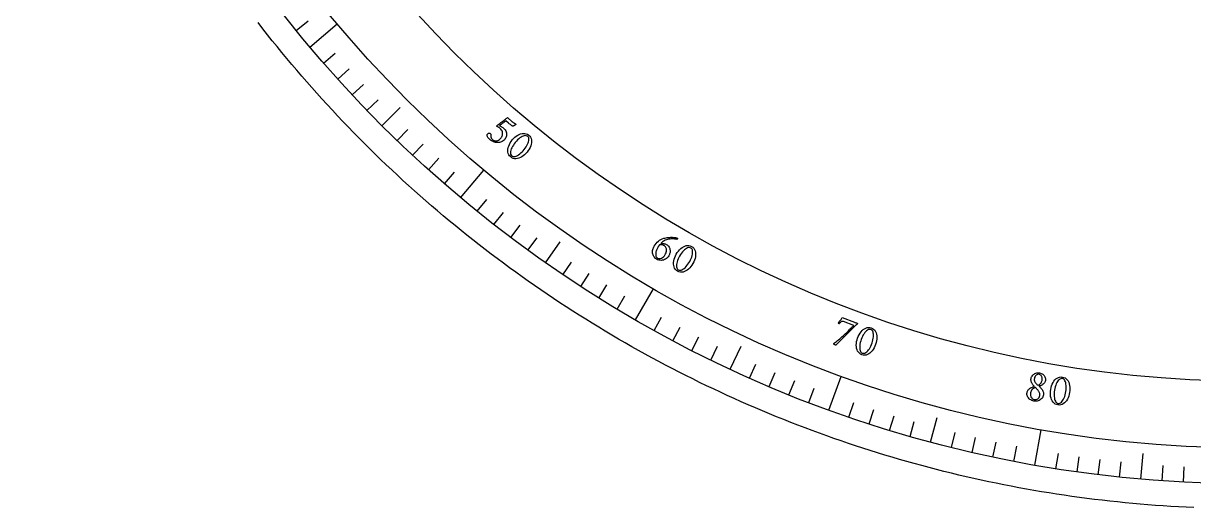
# Model space of a CAD drawing. Header units: millimetres. Extents: x -36.5 to 36.5, y -36.5 to 47.2.
# Drawn here: x -35.77 to -1.57, y -36.47 to -22.3 of the extents above; entities that cross this region are included whole.
import ezdxf

# ---------------------------------------------------------------- set-up
doc = ezdxf.new("R2010")
doc.units = ezdxf.units.MM
for name, color, linetype in [('CUT_OUTER', 1, 'Continuous'), ('ENGRAVE', 7, 'Continuous'), ('ENGRAVE_FINE', 8, 'Continuous'), ('TEXT', 5, 'Continuous')]:
    doc.layers.add(name, color=color, linetype=linetype)

msp = doc.modelspace()

# ---------------------------------------------------------------- linework, layer by layer
at = {"layer": 'CUT_OUTER'}
msp.add_lwpolyline([(-1.5672, -36.4663), (-1.791, -36.456), (-2.0146, -36.4444), (-2.2382, -36.4313), (-2.4617, -36.4169), (-2.6851, -36.4011), (-2.9084, -36.3839), (-3.1316, -36.3654), (-3.3547, -36.3455), (-3.5776, -36.3242), (-3.8004, -36.3016), (-4.0231, -36.2776), (-4.2456, -36.2522), (-4.468, -36.2255), (-4.6902, -36.1974), (-4.9122, -36.1679), (-5.134, -36.1371), (-5.3557, -36.1049), (-5.5771, -36.0714), (-5.7983, -36.0365), (-6.0193, -36.0002), (-6.2401, -35.9626), (-6.4607, -35.9237), (-6.681, -35.8834), (-6.901, -35.8417), (-7.1208, -35.7987), (-7.3403, -35.7543), (-7.5596, -35.7086), (-7.7785, -35.6615), (-7.9972, -35.6131), (-8.2156, -35.5634), (-8.4336, -35.5123), (-8.6514, -35.4599), (-8.8688, -35.4061), (-9.0859, -35.3511), (-9.3026, -35.2946), (-9.519, -35.2369), (-9.735, -35.1778), (-9.9507, -35.1174), (-10.166, -35.0557), (-10.3809, -34.9927), (-10.5954, -34.9283), (-10.8095, -34.8627), (-11.0232, -34.7957), (-11.2365, -34.7274), (-11.4494, -34.6578), (-11.6618, -34.5869), (-11.8738, -34.5147), (-12.0854, -34.4412), (-12.2965, -34.3664), (-12.5071, -34.2903), (-12.7173, -34.2129), (-12.927, -34.1342), (-13.1362, -34.0542), (-13.3449, -33.973), (-13.5531, -33.8905), (-13.7608, -33.8067), (-13.9679, -33.7216), (-14.1746, -33.6353), (-14.3807, -33.5477), (-14.5863, -33.4588), (-14.7913, -33.3687), (-14.9958, -33.2773), (-15.1997, -33.1846), (-15.403, -33.0907), (-15.6058, -32.9956), (-15.8079, -32.8992), (-16.0095, -32.8016), (-16.2105, -32.7028), (-16.4108, -32.6027), (-16.6106, -32.5014), (-16.8097, -32.3988), (-17.0081, -32.2951), (-17.206, -32.1901), (-17.4032, -32.0839), (-17.5997, -31.9766), (-17.7956, -31.868), (-17.9908, -31.7582), (-18.1853, -31.6472), (-18.3792, -31.535), (-18.5723, -31.4216), (-18.7648, -31.3071), (-18.9565, -31.1914), (-19.1475, -31.0745), (-19.3378, -30.9564), (-19.5274, -30.8372), (-19.7163, -30.7168), (-19.9044, -30.5952), (-20.0917, -30.4725), (-20.2783, -30.3486), (-20.4641, -30.2236), (-20.6492, -30.0975), (-20.8335, -29.9702), (-21.017, -29.8418), (-21.1997, -29.7123), (-21.3816, -29.5817), (-21.5627, -29.4499), (-21.743, -29.3171), (-21.9225, -29.1831), (-22.1012, -29.048), (-22.279, -28.9119), (-22.456, -28.7746), (-22.6321, -28.6363), (-22.8074, -28.4969), (-22.9818, -28.3564), (-23.1554, -28.2149), (-23.328, -28.0723), (-23.4999, -27.9286), (-23.6708, -27.7839), (-23.8408, -27.6381), (-24.0099, -27.4913), (-24.1782, -27.3435), (-24.3455, -27.1946), (-24.5119, -27.0447), (-24.6774, -26.8938), (-24.8419, -26.7419), (-25.0056, -26.589), (-25.1682, -26.435), (-25.33, -26.2801), (-25.4907, -26.1242), (-25.6505, -25.9673), (-25.8094, -25.8094), (-25.9673, -25.6505), (-26.1242, -25.4907), (-26.2801, -25.33), (-26.435, -25.1682), (-26.589, -25.0056), (-26.7419, -24.8419), (-26.8938, -24.6774), (-27.0447, -24.5119), (-27.1946, -24.3455), (-27.3435, -24.1782), (-27.4913, -24.0099), (-27.6381, -23.8408), (-27.7839, -23.6708), (-27.9286, -23.4999), (-28.0723, -23.328), (-28.2149, -23.1554), (-28.3564, -22.9818), (-28.4969, -22.8074), (-28.6363, -22.6321), (-28.7746, -22.456), (-28.9119, -22.279)], dxfattribs=at)
at = {"layer": 'ENGRAVE'}
for points in [[(-27.4014, -22.9925), (-26.5971, -22.3176)], [(-25.2932, -25.2932), (-24.7629, -24.7629)], [(-22.9925, -27.4014), (-22.3176, -26.5971)], [(-20.5168, -29.3011), (-20.0866, -28.6867)], [(-17.885, -30.9777), (-17.36, -30.0684)], [(-15.1171, -32.4186), (-14.8001, -31.7389)], [(-12.2341, -33.6128), (-11.8749, -32.6261)], [(-9.258, -34.5512), (-9.0638, -33.8267)], [(-6.2114, -35.2266), (-6.0291, -34.1925)], [(-3.1176, -35.6339), (-3.0522, -34.8867)]]:
    msp.add_lwpolyline(points, dxfattribs=at)
for radius in [35.77, 35.77, 34.72, 32.77, 32.77]:
    msp.add_circle((0, 0), radius, dxfattribs=at)
at = {"layer": 'ENGRAVE_FINE'}
for points in [[(-27.7985, -22.5108), (-27.4488, -22.2276)], [(-26.996, -23.4672), (-26.6563, -23.172)], [(-26.5823, -23.9348), (-26.2479, -23.6337)], [(-26.1605, -24.3951), (-25.8314, -24.0882)], [(-25.7308, -24.8479), (-25.4071, -24.5353)], [(-24.8479, -25.7308), (-24.5353, -25.4071)], [(-24.3951, -26.1605), (-24.0882, -25.8314)], [(-23.9348, -26.5823), (-23.6337, -26.2479)], [(-23.4672, -26.996), (-23.172, -26.6563)], [(-22.5108, -27.7985), (-22.2276, -27.4488)], [(-22.0222, -28.1871), (-21.7452, -27.8325)], [(-21.5269, -28.5672), (-21.2561, -28.2078)], [(-21.0251, -28.9385), (-20.7606, -28.5745)], [(-20.0023, -29.6547), (-19.7507, -29.2816)], [(-19.4817, -29.9992), (-19.2367, -29.6218)], [(-18.9552, -30.3347), (-18.7167, -29.9531)], [(-18.4229, -30.6609), (-18.1911, -30.2751)], [(-17.3416, -31.2851), (-17.1235, -30.8916)], [(-16.793, -31.583), (-16.5817, -31.1857)], [(-16.2392, -31.8713), (-16.0349, -31.4704)], [(-15.6805, -32.1499), (-15.4833, -31.7454)], [(-14.549, -32.6775), (-14.3659, -32.2664)], [(-13.9765, -32.9265), (-13.8006, -32.5122)], [(-13.3997, -33.1654), (-13.2311, -32.7481)], [(-12.8188, -33.3942), (-12.6576, -32.9741)], [(-11.6456, -33.8212), (-11.4991, -33.3957)], [(-11.0535, -34.0193), (-10.9145, -33.5913)], [(-10.4581, -34.207), (-10.3266, -33.7767)], [(-9.8595, -34.3843), (-9.7355, -33.9518)], [(-8.6535, -34.7075), (-8.5447, -34.2708)], [(-8.0465, -34.8532), (-7.9453, -34.4148)], [(-7.437, -34.9883), (-7.3434, -34.5482)], [(-6.8252, -35.1128), (-6.7394, -34.6711)], [(-5.5957, -35.3296), (-5.5253, -34.8852)], [(-4.9782, -35.4219), (-4.9156, -34.9763)], [(-4.3593, -35.5034), (-4.3044, -35.0567)], [(-3.739, -35.574), (-3.6919, -35.1265)], [(-2.4952, -35.6829), (-2.4638, -35.234)], [(-1.8721, -35.721), (-1.8485, -35.2716)]]:
    msp.add_lwpolyline(points, dxfattribs=at)
at = {"layer": 'TEXT'}
for points in [[(-21.7386, -25.3656), (-21.7122, -25.391), (-21.6908, -25.4177), (-21.6743, -25.4458), (-21.6628, -25.4754), (-21.6555, -25.5055), (-21.652, -25.5353), (-21.6522, -25.5649), (-21.6561, -25.5943), (-21.6634, -25.6225), (-21.6737, -25.6487), (-21.6871, -25.6729), (-21.7034, -25.695), (-21.7255, -25.7185), (-21.7494, -25.7384), (-21.7749, -25.7549), (-21.8021, -25.7678), (-21.8305, -25.7775), (-21.8593, -25.7842), (-21.8887, -25.7878), (-21.9185, -25.7884), (-21.9484, -25.7862), (-21.978, -25.7813), (-22.0072, -25.7738), (-22.036, -25.7637), (-22.064, -25.7511), (-22.0905, -25.7365), (-22.1158, -25.7197), (-22.1396, -25.7008), (-22.1495, -25.6917), (-22.1599, -25.6809), (-22.171, -25.6684), (-22.1826, -25.6541), (-22.1939, -25.6389), (-22.2037, -25.6234), (-22.2122, -25.6078), (-22.2192, -25.5919), (-22.2197, -25.5879), (-22.2199, -25.5825), (-22.2197, -25.5757), (-22.2191, -25.5675), (-22.2178, -25.5589), (-22.2154, -25.5511), (-22.2119, -25.544), (-22.2072, -25.5376), (-22.1978, -25.5284), (-22.1877, -25.5215), (-22.1768, -25.5169), (-22.1653, -25.5147), (-22.1539, -25.5146), (-22.1435, -25.5166), (-22.1341, -25.5205), (-22.1256, -25.5264), (-22.117, -25.5356), (-22.1111, -25.5458), (-22.1079, -25.557), (-22.1074, -25.5692), (-22.1081, -25.5817), (-22.1084, -25.5938), (-22.1082, -25.6056), (-22.1076, -25.617), (-22.1058, -25.6298), (-22.1024, -25.6421), (-22.0974, -25.654), (-22.0907, -25.6654), (-22.083, -25.6763), (-22.0748, -25.6863), (-22.066, -25.6956), (-22.0567, -25.7042), (-22.0428, -25.7146), (-22.0273, -25.7232), (-22.0102, -25.73), (-21.9914, -25.735), (-21.9714, -25.7375), (-21.9504, -25.7367), (-21.9284, -25.7325), (-21.9055, -25.7251), (-21.882, -25.7136), (-21.8585, -25.6974), (-21.8347, -25.6764), (-21.8109, -25.6506), (-21.7985, -25.6341), (-21.7878, -25.6155), (-21.7787, -25.595), (-21.7713, -25.5726), (-21.7665, -25.5488), (-21.765, -25.5243), (-21.7668, -25.4991), (-21.772, -25.4732), (-21.7816, -25.4472), (-21.7965, -25.4216), (-21.8168, -25.3966), (-21.8425, -25.372), (-21.8513, -25.3648), (-21.8621, -25.357), (-21.8746, -25.3486), (-21.889, -25.3396), (-21.9035, -25.3312), (-21.9163, -25.3245), (-21.9274, -25.3197), (-21.9368, -25.3166), (-21.938, -25.3151), (-21.9387, -25.313), (-21.9388, -25.3105), (-21.9383, -25.3074), (-21.9375, -25.3042), (-21.9362, -25.3012), (-21.9346, -25.2984), (-21.9326, -25.2958), (-21.9034, -25.2731), (-21.8742, -25.2504), (-21.8451, -25.2277), (-21.8159, -25.205), (-21.7872, -25.1827), (-21.7596, -25.1611), (-21.7329, -25.1403), (-21.7073, -25.1202), (-21.6833, -25.1014), (-21.6619, -25.0843), (-21.6428, -25.0689), (-21.6262, -25.0552), (-21.4846, -25.1768), (-21.4745, -25.1851), (-21.4642, -25.1933), (-21.4534, -25.2013), (-21.4424, -25.2092), (-21.4316, -25.2166), (-21.4216, -25.2233), (-21.4124, -25.2291), (-21.404, -25.2341), (-21.397, -25.2381), (-21.392, -25.241), (-21.389, -25.2427), (-21.388, -25.2433), (-21.3869, -25.2468), (-21.3858, -25.2499), (-21.3848, -25.2528), (-21.3839, -25.2554), (-21.3833, -25.2579), (-21.3834, -25.2602), (-21.3841, -25.2623), (-21.3855, -25.2644), (-21.3875, -25.2663), (-21.391, -25.2691), (-21.3959, -25.2727), (-21.4022, -25.2771), (-21.4096, -25.2819), (-21.4176, -25.2867), (-21.4262, -25.2915), (-21.4355, -25.2964), (-21.4451, -25.3008), (-21.4545, -25.3045), (-21.4639, -25.3074), (-21.4731, -25.3095), (-21.4843, -25.3017), (-21.4966, -25.293), (-21.5098, -25.2835), (-21.524, -25.2731), (-21.5392, -25.2616), (-21.5555, -25.2489), (-21.5727, -25.2348), (-21.591, -25.2194), (-21.6719, -25.1499), (-21.6953, -25.1682), (-21.7188, -25.1867), (-21.7425, -25.2054), (-21.7662, -25.2244), (-21.7898, -25.2432), (-21.813, -25.2613), (-21.8357, -25.2789), (-21.8581, -25.2958), (-21.8441, -25.3012), (-21.8288, -25.3082), (-21.8123, -25.3169), (-21.7944, -25.3272), (-21.7771, -25.3379), (-21.762, -25.3479), (-21.7491, -25.3571), (-21.7386, -25.3656)], [(-21.0045, -25.5684), (-20.9735, -25.5984), (-20.9497, -25.6317), (-20.933, -25.6682), (-20.9234, -25.708), (-20.9203, -25.7501), (-20.923, -25.7935), (-20.9315, -25.8382), (-20.9458, -25.8843), (-20.9653, -25.9306), (-20.9892, -25.9761), (-21.0176, -26.0209), (-21.0506, -26.0649), (-21.0867, -26.1064), (-21.1246, -26.1435), (-21.1644, -26.1763), (-21.2059, -26.2047), (-21.2484, -26.228), (-21.2909, -26.2453), (-21.3335, -26.2567), (-21.376, -26.262), (-21.4176, -26.2605), (-21.4573, -26.2512), (-21.4951, -26.2342), (-21.531, -26.2094), (-21.5614, -26.1797), (-21.5849, -26.1464), (-21.6015, -26.1094), (-21.6112, -26.0688), (-21.6144, -26.0258), (-21.6118, -25.9817), (-21.6034, -25.9364), (-21.589, -25.89), (-21.5694, -25.8435), (-21.5451, -25.7981), (-21.5161, -25.7536), (-21.4825, -25.7101), (-21.4457, -25.6692), (-21.4072, -25.6327), (-21.367, -25.6005), (-21.3252, -25.5726), (-21.2825, -25.5498), (-21.2401, -25.533), (-21.1978, -25.5221), (-21.1556, -25.5172), (-21.1146, -25.519), (-21.0758, -25.5281), (-21.0391, -25.5446), (-21.0045, -25.5684)], [(-21.0296, -25.6092), (-21.0514, -25.5953), (-21.0757, -25.5874), (-21.1024, -25.5853), (-21.1317, -25.5892), (-21.1627, -25.5984), (-21.1948, -25.6122), (-21.2278, -25.6305), (-21.2618, -25.6536), (-21.2961, -25.6806), (-21.3299, -25.711), (-21.3631, -25.7449), (-21.3958, -25.7823), (-21.4261, -25.8209), (-21.4531, -25.8596), (-21.4768, -25.8984), (-21.497, -25.9373), (-21.5135, -25.9753), (-21.5259, -26.0113), (-21.5341, -26.0452), (-21.5381, -26.0771), (-21.5374, -26.1061), (-21.5317, -26.1311), (-21.5209, -26.1522), (-21.505, -26.1693), (-21.4813, -26.1846), (-21.4555, -26.1932), (-21.4276, -26.1953), (-21.3975, -26.1909), (-21.3659, -26.1807), (-21.3335, -26.1656), (-21.3003, -26.1457), (-21.2663, -26.1209), (-21.2322, -26.0923), (-21.1988, -26.0607), (-21.1661, -26.0262), (-21.1341, -25.9887), (-21.1039, -25.9495), (-21.0772, -25.9107), (-21.0541, -25.8723), (-21.0346, -25.8343), (-21.0189, -25.7974), (-21.0072, -25.7626), (-20.9997, -25.7297), (-20.9963, -25.6987), (-20.9973, -25.6707), (-21.0032, -25.6464), (-21.014, -25.626), (-21.0296, -25.6092)], [(-16.9856, -28.7657), (-16.9588, -28.7834), (-16.9359, -28.8023), (-16.9169, -28.8225), (-16.9018, -28.8441), (-16.8901, -28.8665), (-16.8812, -28.8892), (-16.8751, -28.9123), (-16.8719, -28.9357), (-16.871, -28.959), (-16.872, -28.9818), (-16.8748, -29.0041), (-16.8795, -29.0258), (-16.8856, -29.0465), (-16.8923, -29.0655), (-16.8998, -29.0828), (-16.9081, -29.0985), (-16.9275, -29.1276), (-16.9502, -29.1535), (-16.976, -29.1761), (-17.005, -29.1954), (-17.0361, -29.211), (-17.0683, -29.2226), (-17.1017, -29.23), (-17.1361, -29.2333), (-17.1707, -29.2321), (-17.2046, -29.2258), (-17.2378, -29.2144), (-17.2702, -29.198), (-17.2939, -29.1821), (-17.3147, -29.1641), (-17.3327, -29.1441), (-17.3478, -29.122), (-17.3602, -29.0985), (-17.37, -29.074), (-17.3772, -29.0487), (-17.3819, -29.0226), (-17.3841, -28.9959), (-17.3841, -28.9692), (-17.3817, -28.9424), (-17.3771, -28.9155), (-17.3704, -28.8892), (-17.3618, -28.8641), (-17.3513, -28.8403), (-17.339, -28.8176), (-17.3121, -28.7768), (-17.2826, -28.7392), (-17.2504, -28.7047), (-17.2155, -28.6734), (-17.1785, -28.6457), (-17.1399, -28.6222), (-17.0996, -28.603), (-17.0578, -28.5879), (-17.0249, -28.579), (-16.991, -28.5717), (-16.9562, -28.5661), (-16.9205, -28.5622), (-16.8845, -28.5598), (-16.8491, -28.5588), (-16.8141, -28.5592), (-16.7796, -28.5611), (-16.7464, -28.5642), (-16.7151, -28.5687), (-16.6859, -28.5744), (-16.6586, -28.5815), (-16.6555, -28.5844), (-16.6541, -28.5885), (-16.6543, -28.5938), (-16.6562, -28.6004), (-16.6587, -28.6071), (-16.661, -28.6127), (-16.6631, -28.6172), (-16.6649, -28.6205), (-16.6865, -28.6163), (-16.71, -28.6126), (-16.7353, -28.6092), (-16.7625, -28.6063), (-16.7912, -28.6044), (-16.8209, -28.6041), (-16.8517, -28.6055), (-16.8837, -28.6085), (-16.9162, -28.6137), (-16.949, -28.6217), (-16.9819, -28.6326), (-17.0151, -28.6463), (-17.0482, -28.6635), (-17.0808, -28.6846), (-17.113, -28.7097), (-17.1447, -28.7388), (-17.123, -28.7365), (-17.1012, -28.7361), (-17.0794, -28.7375), (-17.0575, -28.7408), (-17.0366, -28.7455), (-17.0177, -28.7512), (-17.0007, -28.7579), (-16.9856, -28.7657)], [(-17.1828, -28.7821), (-17.1893, -28.7906), (-17.1957, -28.7993), (-17.2021, -28.8083), (-17.2085, -28.8174), (-17.2147, -28.8268), (-17.2208, -28.8362), (-17.2268, -28.8457), (-17.2326, -28.8552), (-17.2434, -28.8744), (-17.2534, -28.8946), (-17.2627, -28.9159), (-17.2713, -28.9381), (-17.2788, -28.9608), (-17.2847, -28.9835), (-17.2892, -29.006), (-17.2922, -29.0285), (-17.2934, -29.0505), (-17.2925, -29.0715), (-17.2896, -29.0915), (-17.2846, -29.1105), (-17.2773, -29.1279), (-17.2674, -29.1432), (-17.2548, -29.1562), (-17.2395, -29.1671), (-17.2121, -29.1791), (-17.1833, -29.1834), (-17.1533, -29.18), (-17.1221, -29.1689), (-17.0915, -29.1511), (-17.0634, -29.1277), (-17.0378, -29.0986), (-17.0146, -29.0638), (-17.0017, -29.0398), (-16.9911, -29.0157), (-16.9828, -28.9913), (-16.9768, -28.9668), (-16.9735, -28.9425), (-16.9734, -28.9191), (-16.9765, -28.8964), (-16.9828, -28.8745), (-16.9928, -28.8539), (-17.0071, -28.835), (-17.0255, -28.8178), (-17.0482, -28.8022), (-17.0607, -28.7955), (-17.0743, -28.7893), (-17.0891, -28.7836), (-17.1051, -28.7785), (-17.1223, -28.7751), (-17.141, -28.7745), (-17.1612, -28.7769), (-17.1828, -28.7821)], [(-16.2454, -28.8274), (-16.2097, -28.8515), (-16.1805, -28.8801), (-16.1577, -28.9132), (-16.1414, -28.9507), (-16.131, -28.9917), (-16.1261, -29.0349), (-16.1267, -29.0804), (-16.1328, -29.1282), (-16.1439, -29.1772), (-16.1596, -29.2262), (-16.1799, -29.2753), (-16.2047, -29.3243), (-16.233, -29.3714), (-16.2639, -29.4146), (-16.2974, -29.4538), (-16.3334, -29.489), (-16.3712, -29.5193), (-16.41, -29.5437), (-16.4499, -29.5623), (-16.4909, -29.5749), (-16.5321, -29.5807), (-16.5728, -29.5784), (-16.613, -29.5682), (-16.6527, -29.55), (-16.6878, -29.5261), (-16.7167, -29.4973), (-16.7395, -29.4638), (-16.7561, -29.4255), (-16.7667, -29.3838), (-16.7718, -29.3398), (-16.7713, -29.2938), (-16.7653, -29.2456), (-16.754, -29.1964), (-16.738, -29.1474), (-16.7172, -29.0986), (-16.6917, -29.0499), (-16.6625, -29.0033), (-16.6309, -28.9606), (-16.597, -28.9219), (-16.5606, -28.8872), (-16.5225, -28.8573), (-16.4836, -28.8334), (-16.4438, -28.8154), (-16.4032, -28.8032), (-16.3625, -28.7978), (-16.3227, -28.8), (-16.2837, -28.8099), (-16.2454, -28.8274)], [(-16.2631, -28.8719), (-16.287, -28.862), (-16.3123, -28.8584), (-16.339, -28.861), (-16.3671, -28.8699), (-16.3961, -28.8843), (-16.4253, -28.9035), (-16.4546, -28.9273), (-16.4841, -28.9559), (-16.5132, -28.9885), (-16.5412, -29.0243), (-16.568, -29.0635), (-16.5937, -29.1059), (-16.6169, -29.1492), (-16.6367, -29.192), (-16.6533, -29.2344), (-16.6665, -29.2762), (-16.6761, -29.3165), (-16.6821, -29.354), (-16.6842, -29.3889), (-16.6826, -29.421), (-16.6769, -29.4494), (-16.667, -29.473), (-16.6526, -29.4919), (-16.634, -29.506), (-16.6081, -29.517), (-16.5812, -29.521), (-16.5533, -29.5182), (-16.5244, -29.5086), (-16.4951, -29.4931), (-16.4658, -29.4726), (-16.4366, -29.4473), (-16.4073, -29.4169), (-16.3787, -29.3828), (-16.3513, -29.3459), (-16.3251, -29.3062), (-16.3001, -29.2638), (-16.2772, -29.22), (-16.2576, -29.1771), (-16.2416, -29.1353), (-16.2289, -29.0944), (-16.2199, -29.0554), (-16.2145, -29.019), (-16.2128, -28.9853), (-16.2148, -28.9543), (-16.2207, -28.9268), (-16.2307, -28.904), (-16.2448, -28.8857), (-16.2631, -28.8719)], [(-11.4841, -31.0443), (-11.4722, -31.0485), (-11.4599, -31.0527), (-11.447, -31.0568), (-11.4335, -31.0608), (-11.4212, -31.0644), (-11.4117, -31.0673), (-11.405, -31.0693), (-11.4012, -31.0706), (-11.3983, -31.0725), (-11.3967, -31.0754), (-11.3966, -31.0794), (-11.398, -31.0844), (-11.4011, -31.0909), (-11.4061, -31.0981), (-11.4129, -31.1059), (-11.4214, -31.1144), (-11.431, -31.1234), (-11.4409, -31.1327), (-11.4512, -31.1424), (-11.4617, -31.1523), (-12.0314, -31.7123), (-12.0342, -31.7131), (-12.0375, -31.7132), (-12.0411, -31.7126), (-12.0453, -31.7113), (-12.0523, -31.7081), (-12.0598, -31.7038), (-12.0678, -31.6983), (-12.0762, -31.6917), (-12.0836, -31.6849), (-12.0883, -31.6788), (-12.0906, -31.6734), (-12.0902, -31.6688), (-12.0649, -31.6502), (-12.0379, -31.6294), (-12.0093, -31.6065), (-11.9789, -31.5813), (-11.9475, -31.5546), (-11.9155, -31.5271), (-11.8829, -31.4987), (-11.8498, -31.4694), (-11.8168, -31.4397), (-11.7844, -31.4102), (-11.7526, -31.3807), (-11.7214, -31.3514), (-11.6913, -31.3227), (-11.6627, -31.2953), (-11.6357, -31.2692), (-11.6103, -31.2443), (-11.5868, -31.2213), (-11.5659, -31.2007), (-11.5474, -31.1825), (-11.5314, -31.1667), (-11.5185, -31.1539), (-11.5093, -31.1448), (-11.5038, -31.1393), (-11.5019, -31.1375), (-11.8038, -31.0243), (-11.8209, -31.0194), (-11.8369, -31.0181), (-11.8518, -31.0203), (-11.8657, -31.0261), (-11.8794, -31.0354), (-11.8937, -31.0482), (-11.9087, -31.0645), (-11.9242, -31.0842), (-11.9268, -31.0869), (-11.9306, -31.0881), (-11.9356, -31.0878), (-11.9417, -31.086), (-11.9437, -31.085), (-11.9462, -31.0835), (-11.949, -31.0815), (-11.9523, -31.0791), (-11.9555, -31.0764), (-11.9582, -31.074), (-11.9604, -31.0717), (-11.962, -31.0697), (-11.9447, -31.0479), (-11.9275, -31.0259), (-11.9105, -31.0035), (-11.8936, -30.9808), (-11.8779, -30.9592), (-11.8642, -30.94), (-11.8527, -30.9233), (-11.8432, -30.9091)], [(-10.9928, -31.2104), (-10.9535, -31.228), (-10.9197, -31.2511), (-10.8915, -31.2797), (-10.8689, -31.3138), (-10.8516, -31.3523), (-10.8392, -31.394), (-10.8319, -31.439), (-10.8297, -31.4871), (-10.8321, -31.5373), (-10.839, -31.5883), (-10.8504, -31.6401), (-10.8664, -31.6927), (-10.8861, -31.744), (-10.9091, -31.7919), (-10.9352, -31.8363), (-10.9645, -31.8772), (-10.9965, -31.9137), (-11.0305, -31.9445), (-11.0666, -31.9697), (-11.1047, -31.9892), (-11.1443, -32.002), (-11.1848, -32.0069), (-11.2262, -32.0038), (-11.2684, -31.9928), (-11.3071, -31.9753), (-11.3406, -31.952), (-11.3688, -31.923), (-11.3918, -31.8881), (-11.4096, -31.8489), (-11.4222, -31.8065), (-11.4297, -31.7611), (-11.4321, -31.7125), (-11.4296, -31.6622), (-11.4223, -31.6111), (-11.4103, -31.5594), (-11.3936, -31.507), (-11.373, -31.4561), (-11.3493, -31.4086), (-11.3226, -31.3646), (-11.2928, -31.324), (-11.2605, -31.288), (-11.2263, -31.2577), (-11.1903, -31.233), (-11.1524, -31.214), (-11.1132, -31.2016), (-11.0736, -31.1969), (-11.0335, -31.1998), (-10.9928, -31.2104)], [(-11.0025, -31.2574), (-11.0277, -31.2517), (-11.0533, -31.2526), (-11.0791, -31.2598), (-11.1053, -31.2735), (-11.1313, -31.2927), (-11.1567, -31.3166), (-11.1814, -31.3452), (-11.2056, -31.3784), (-11.2285, -31.4156), (-11.2498, -31.4557), (-11.2695, -31.499), (-11.2874, -31.5452), (-11.3027, -31.5919), (-11.3148, -31.6375), (-11.3238, -31.682), (-11.3295, -31.7255), (-11.332, -31.7669), (-11.3313, -31.8049), (-11.3274, -31.8396), (-11.3203, -31.8709), (-11.3098, -31.8979), (-11.2958, -31.9195), (-11.2784, -31.9356), (-11.2576, -31.9462), (-11.2302, -31.9525), (-11.203, -31.9518), (-11.176, -31.9442), (-11.1493, -31.9297), (-11.1231, -31.9094), (-11.0978, -31.8841), (-11.0734, -31.8541), (-11.0499, -31.8191), (-11.0276, -31.7805), (-11.007, -31.7394), (-10.9881, -31.6958), (-10.9709, -31.6497), (-10.9559, -31.6025), (-10.9441, -31.557), (-10.9355, -31.5129), (-10.9302, -31.4705), (-10.928, -31.4305), (-10.929, -31.3938), (-10.9332, -31.3603), (-10.9406, -31.3301), (-10.9511, -31.3041), (-10.965, -31.2833), (-10.9821, -31.2677), (-11.0025, -31.2574)], [(-6.0783, -32.524), (-6.0511, -32.5305), (-6.0257, -32.5395), (-6.0019, -32.551), (-5.9798, -32.5651), (-5.9599, -32.5814), (-5.9427, -32.5997), (-5.9283, -32.62), (-5.9167, -32.6423), (-5.9083, -32.6664), (-5.9039, -32.6922), (-5.9034, -32.7196), (-5.9068, -32.7486), (-5.9125, -32.7722), (-5.9209, -32.7936), (-5.9318, -32.8129), (-5.9454, -32.8301), (-5.9608, -32.8454), (-5.9771, -32.8592), (-5.9944, -32.8714), (-6.0127, -32.8821), (-6.0312, -32.8917), (-6.0492, -32.9003), (-6.0665, -32.908), (-6.0833, -32.9148), (-6.087, -32.9156), (-6.0884, -32.9172), (-6.0877, -32.9195), (-6.0847, -32.9225), (-6.0675, -32.9373), (-6.0506, -32.9536), (-6.0341, -32.9716), (-6.0179, -32.9911), (-6.0028, -33.0118), (-5.9895, -33.0331), (-5.978, -33.0552), (-5.9682, -33.0779), (-5.9609, -33.1009), (-5.9569, -33.1238), (-5.9561, -33.1466), (-5.9586, -33.1694), (-5.9662, -33.2), (-5.9779, -33.2282), (-5.9934, -33.2541), (-6.013, -33.2775), (-6.0356, -33.2981), (-6.0605, -33.3156), (-6.0875, -33.3299), (-6.1169, -33.341), (-6.1475, -33.3486), (-6.1785, -33.3523), (-6.2099, -33.3521), (-6.2418, -33.348), (-6.2751, -33.3401), (-6.306, -33.3292), (-6.3343, -33.3155), (-6.3602, -33.2988), (-6.383, -33.2797), (-6.4023, -33.2585), (-6.418, -33.2353), (-6.4303, -33.2101), (-6.4386, -33.1834), (-6.4429, -33.1556), (-6.4431, -33.1268), (-6.4393, -33.0969), (-6.4342, -33.0769), (-6.4271, -33.0583), (-6.4178, -33.0411), (-6.4066, -33.0253), (-6.3938, -33.0108), (-6.38, -32.9976), (-6.3654, -32.9854), (-6.3498, -32.9745), (-6.3338, -32.9647), (-6.3179, -32.9558), (-6.3022, -32.9479), (-6.2865, -32.941), (-6.2716, -32.9349), (-6.258, -32.9293), (-6.2459, -32.9243), (-6.2351, -32.9199), (-6.2328, -32.9184), (-6.2318, -32.9168), (-6.2322, -32.9152), (-6.2338, -32.9134), (-6.2454, -32.9023), (-6.2571, -32.8894), (-6.2691, -32.8746), (-6.2813, -32.8581), (-6.293, -32.8401), (-6.3033, -32.8211), (-6.3122, -32.8012), (-6.3197, -32.7802), (-6.3251, -32.7585), (-6.3277, -32.7364), (-6.3275, -32.7137), (-6.3244, -32.6907), (-6.3174, -32.6643), (-6.307, -32.6396), (-6.2933, -32.6166), (-6.2761, -32.5952), (-6.2563, -32.576), (-6.2347, -32.5594), (-6.2111, -32.5454), (-6.1857, -32.534), (-6.1593, -32.5258), (-6.1325, -32.5214), (-6.1056, -32.5208), (-6.0783, -32.524)], [(-6.0929, -32.5669), (-6.1149, -32.5655), (-6.1362, -32.5695), (-6.1567, -32.5791), (-6.1766, -32.5941), (-6.1945, -32.6132), (-6.2087, -32.635), (-6.2195, -32.6594), (-6.2267, -32.6866), (-6.2297, -32.7099), (-6.2295, -32.7319), (-6.2261, -32.7525), (-6.2196, -32.7718), (-6.2109, -32.7898), (-6.2008, -32.8064), (-6.1893, -32.8217), (-6.1765, -32.8357), (-6.1634, -32.8484), (-6.1511, -32.8602), (-6.1396, -32.871), (-6.129, -32.8808), (-6.1276, -32.8816), (-6.1259, -32.8824), (-6.1239, -32.883), (-6.1215, -32.8835), (-6.1209, -32.8836), (-6.1205, -32.8837), (-6.1203, -32.8838), (-6.1202, -32.8838), (-6.1183, -32.884), (-6.1166, -32.8841), (-6.115, -32.884), (-6.1135, -32.8837), (-6.0926, -32.8733), (-6.0734, -32.8609), (-6.0557, -32.8466), (-6.0398, -32.8303), (-6.0259, -32.8119), (-6.0147, -32.7913), (-6.006, -32.7686), (-6, -32.7437), (-5.9975, -32.7249), (-5.9969, -32.7061), (-5.9982, -32.6872), (-6.0014, -32.6684), (-6.0064, -32.6501), (-6.0132, -32.633), (-6.0218, -32.6171), (-6.0322, -32.6024), (-6.0444, -32.5895), (-6.0586, -32.5793), (-6.0748, -32.5718), (-6.0929, -32.5669)], [(-5.4062, -32.6452), (-5.3644, -32.6556), (-5.3271, -32.6725), (-5.2944, -32.6958), (-5.2662, -32.7255), (-5.2424, -32.7604), (-5.2231, -32.7993), (-5.2081, -32.8423), (-5.1974, -32.8893), (-5.1911, -32.9392), (-5.1891, -32.9906), (-5.1914, -33.0436), (-5.1979, -33.0982), (-5.2084, -33.1521), (-5.2227, -33.2032), (-5.2407, -33.2515), (-5.2625, -33.2969), (-5.2877, -33.3383), (-5.3158, -33.3746), (-5.347, -33.4057), (-5.3811, -33.4316), (-5.4179, -33.451), (-5.457, -33.4629), (-5.4982, -33.467), (-5.5417, -33.4635), (-5.5829, -33.453), (-5.6199, -33.4359), (-5.6528, -33.4122), (-5.6814, -33.3818), (-5.7057, -33.3463), (-5.7255, -33.3067), (-5.7408, -33.2633), (-5.7516, -33.2159), (-5.7579, -33.1659), (-5.7596, -33.1143), (-5.7567, -33.0613), (-5.7494, -33.0068), (-5.7379, -32.9531), (-5.7229, -32.9022), (-5.7042, -32.8542), (-5.6818, -32.8091), (-5.6563, -32.7681), (-5.6279, -32.7323), (-5.5967, -32.7017), (-5.5627, -32.6764), (-5.5263, -32.6574), (-5.4881, -32.6459), (-5.4481, -32.6418), (-5.4062, -32.6452)], [(-5.4075, -32.693), (-5.4334, -32.6919), (-5.4584, -32.6971), (-5.4826, -32.7088), (-5.506, -32.7268), (-5.5283, -32.7502), (-5.5491, -32.7782), (-5.5685, -32.8106), (-5.5865, -32.8475), (-5.6027, -32.8881), (-5.6167, -32.9314), (-5.6285, -32.9773), (-5.6382, -33.026), (-5.6451, -33.0746), (-5.6492, -33.1216), (-5.6502, -33.1671), (-5.6483, -33.2109), (-5.6436, -33.252), (-5.6363, -33.2894), (-5.6264, -33.3228), (-5.6139, -33.3525), (-5.5989, -33.3772), (-5.5814, -33.396), (-5.5615, -33.4089), (-5.5392, -33.4158), (-5.5111, -33.4172), (-5.4844, -33.4118), (-5.4592, -33.3996), (-5.4353, -33.3807), (-5.4131, -33.3561), (-5.3926, -33.3269), (-5.3738, -33.293), (-5.3567, -33.2545), (-5.3414, -33.2126), (-5.3283, -33.1686), (-5.3173, -33.1224), (-5.3083, -33.074), (-5.3017, -33.0249), (-5.298, -32.978), (-5.2972, -32.9331), (-5.2993, -32.8904), (-5.3041, -32.8507), (-5.3115, -32.8147), (-5.3215, -32.7824), (-5.3339, -32.7539), (-5.3489, -32.7301), (-5.3661, -32.7121), (-5.3857, -32.6997), (-5.4075, -32.693)], [(-6.2307, -33.3032), (-6.2005, -33.3063), (-6.1726, -33.3039), (-6.147, -33.2961), (-6.1237, -33.2828), (-6.1036, -33.2648), (-6.0876, -33.2428), (-6.0756, -33.2169), (-6.0678, -33.1871), (-6.0657, -33.1677), (-6.0664, -33.1483), (-6.07, -33.129), (-6.0764, -33.1098), (-6.0849, -33.091), (-6.0945, -33.0729), (-6.1052, -33.0557), (-6.117, -33.0393), (-6.1293, -33.0239), (-6.1413, -33.0098), (-6.1531, -32.997), (-6.1645, -32.9855), (-6.1748, -32.9757), (-6.183, -32.968), (-6.189, -32.9623), (-6.1929, -32.9587), (-6.1951, -32.9571), (-6.1971, -32.9559), (-6.1988, -32.9551), (-6.2002, -32.9547), (-6.202, -32.9544), (-6.2035, -32.9544), (-6.2047, -32.9546), (-6.2056, -32.955), (-6.2329, -32.9672), (-6.2569, -32.9812), (-6.2776, -32.997), (-6.2952, -33.0145), (-6.3098, -33.0345), (-6.322, -33.0574), (-6.3316, -33.0833), (-6.3387, -33.1123), (-6.3422, -33.1375), (-6.3427, -33.1613), (-6.3403, -33.1838), (-6.3349, -33.205), (-6.3271, -33.2244), (-6.3175, -33.242), (-6.3061, -33.2576), (-6.2928, -33.2713), (-6.2784, -33.2829), (-6.2632, -33.292), (-6.2473, -33.2988), (-6.2307, -33.3032)]]:
    msp.add_lwpolyline(points, close=True, dxfattribs=at)

doc.saveas('drawing.dxf')
